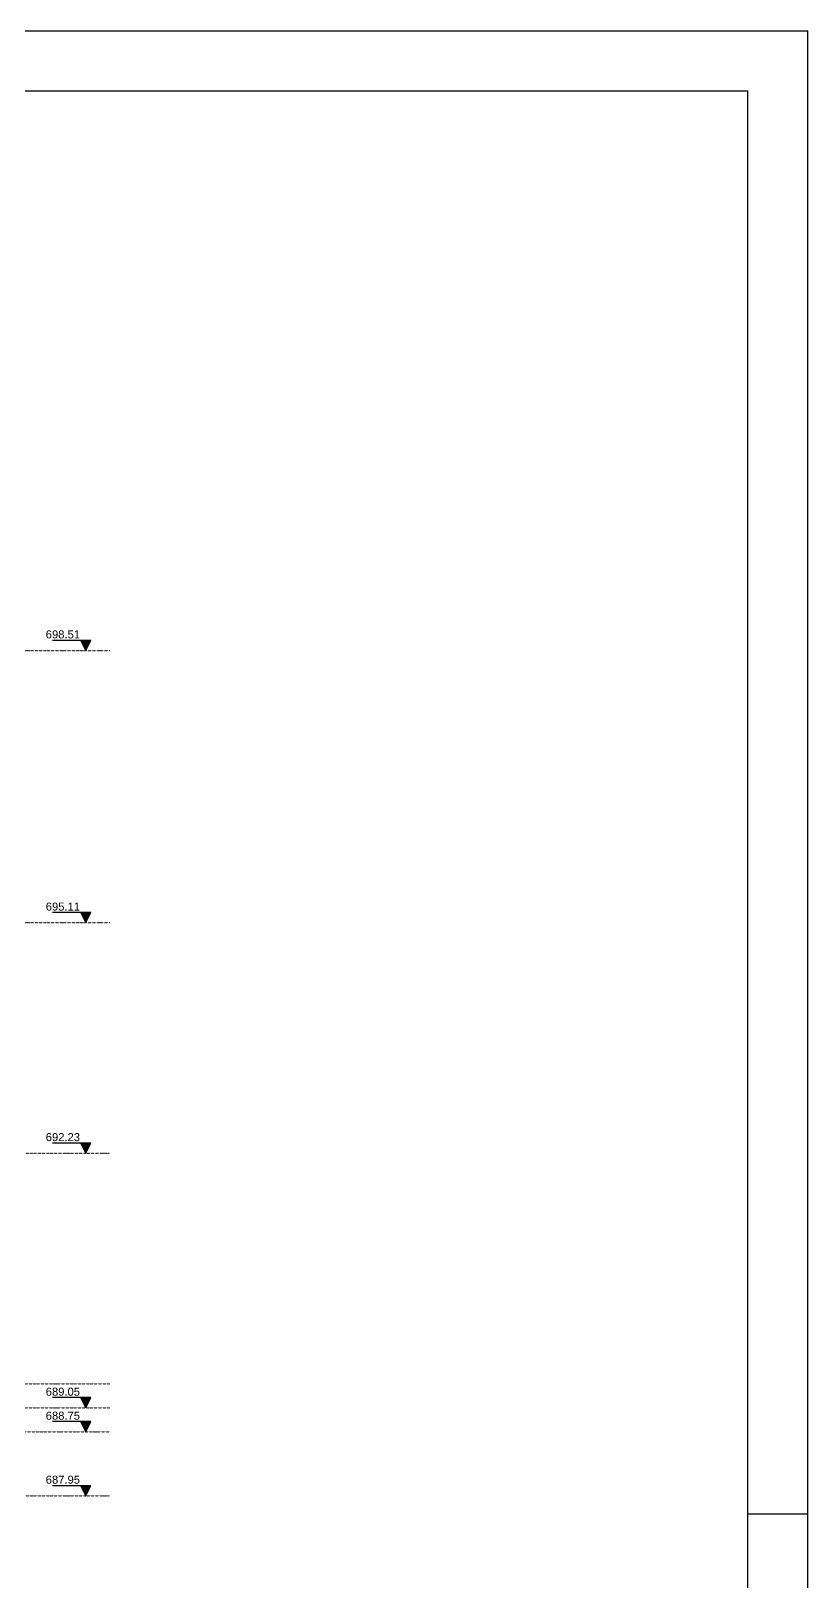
# Model space of a CAD drawing. Extents: x 37185 to 43130, y -8131 to -3926.
# Drawn here: x 42483 to 43130, y -5217 to -3926 of the extents above; entities that cross this region are included whole.
import ezdxf

# ---------------------------------------------------------------- set-up
doc = ezdxf.new("R2010")
doc.units = 0
doc.header["$MEASUREMENT"] = 0
doc.linetypes.add('ESTILO_TQS_0002', pattern=[0.4, 0.1, -0.3])
for name, color, linetype in [('36', 253, 'CONTINUOUS'), ('67', 7, 'CONTINUOUS'), ('75', 9, 'CONTINUOUS'), ('79', 12, 'CONTINUOUS'), ('95', 7, 'CONTINUOUS')]:
    doc.layers.add(name, color=color, linetype=linetype)
doc.styles.add('TQS_ARIAL', font='arial.ttf')

msp = doc.modelspace()

# ---------------------------------------------------------------- linework, layer by layer
at = {"layer": '36', "linetype": 'Continuous'}
for p, q in [((42532.5, -5137.9), (42500.5, -5137.9)), ((42528.3, -5146.2), (42524.1, -5137.9)), ((42524.5, -5138.6), (42532.1, -5138.6)), ((42524.9, -5139.4), (42531.7, -5139.4)), ((42525.3, -5140.1), (42531.4, -5140.1)), ((42525.6, -5140.8), (42531, -5140.8)), ((42526, -5141.6), (42530.6, -5141.6)), ((42526.4, -5142.3), (42530.3, -5142.3)), ((42526.8, -5143.1), (42529.9, -5143.1)), ((42527.1, -5143.8), (42529.5, -5143.8)), ((42527.5, -5144.6), (42529.1, -5144.6)), ((42527.9, -5145.3), (42528.8, -5145.3)), ((42528.3, -5146.2), (42532.5, -5137.9))]:
    msp.add_line(p, q, dxfattribs=at)
at = {"layer": '67', "linetype": 'ESTILO_TQS_0002'}
for p, q in [((40148.3, -4442.2), (42548.3, -4442.2)), ((40546.3, -4668.9), (42548.3, -4668.9)), ((40668, -4860.9), (42548.3, -4860.9)), ((40217.7, -5052.9), (42548.3, -5052.9)), ((40217.7, -5072.9), (42548.3, -5072.9)), ((40793.4, -5092.9), (42548.3, -5092.9)), ((42461.6, -5146.2), (42548.3, -5146.2))]:
    msp.add_line(p, q, dxfattribs=at)
at = {"layer": '75', "linetype": 'Continuous'}
for p, q in [((42532.5, -4433.9), (42500.5, -4433.9)), ((42528.3, -4442.2), (42524.1, -4433.9)), ((42524.5, -4434.6), (42532.1, -4434.6)), ((42524.9, -4435.4), (42531.7, -4435.4)), ((42525.3, -4436.1), (42531.4, -4436.1)), ((42525.6, -4436.8), (42531, -4436.8)), ((42526, -4437.6), (42530.6, -4437.6)), ((42526.4, -4438.3), (42530.3, -4438.3)), ((42526.8, -4439.1), (42529.9, -4439.1)), ((42527.1, -4439.8), (42529.5, -4439.8)), ((42527.5, -4440.6), (42529.1, -4440.6)), ((42528.3, -4442.2), (42532.5, -4433.9)), ((42527.9, -4441.3), (42528.8, -4441.3)), ((42532.5, -4660.5), (42500.5, -4660.5)), ((42528.3, -4668.9), (42524.1, -4660.5)), ((42524.5, -4661.3), (42532.1, -4661.3)), ((42524.9, -4662), (42531.7, -4662)), ((42525.3, -4662.8), (42531.4, -4662.8)), ((42525.6, -4663.5), (42531, -4663.5)), ((42526, -4664.3), (42530.6, -4664.3)), ((42526.4, -4665), (42530.3, -4665)), ((42526.8, -4665.7), (42529.9, -4665.7)), ((42527.1, -4666.5), (42529.5, -4666.5)), ((42527.5, -4667.2), (42529.1, -4667.2)), ((42527.9, -4668), (42528.8, -4668)), ((42528.3, -4668.9), (42532.5, -4660.5)), ((42532.5, -4852.5), (42500.5, -4852.5)), ((42528.3, -4860.9), (42524.1, -4852.5)), ((42524.5, -4853.3), (42532.1, -4853.3)), ((42528.3, -4860.9), (42532.5, -4852.5)), ((42524.9, -4854), (42531.7, -4854)), ((42525.3, -4854.8), (42531.4, -4854.8)), ((42525.6, -4855.5), (42531, -4855.5)), ((42526, -4856.3), (42530.6, -4856.3)), ((42526.4, -4857), (42530.3, -4857)), ((42526.8, -4857.7), (42529.9, -4857.7)), ((42527.1, -4858.5), (42529.5, -4858.5)), ((42527.5, -4859.2), (42529.1, -4859.2)), ((42527.9, -4860), (42528.8, -4860)), ((42532.5, -5064.5), (42500.5, -5064.5)), ((42528.3, -5072.9), (42524.1, -5064.5)), ((42524.5, -5065.3), (42532.1, -5065.3)), ((42524.9, -5066), (42531.7, -5066)), ((42525.3, -5066.8), (42531.4, -5066.8)), ((42525.6, -5067.5), (42531, -5067.5)), ((42526, -5068.3), (42530.6, -5068.3)), ((42526.4, -5069), (42530.3, -5069)), ((42526.8, -5069.7), (42529.9, -5069.7)), ((42527.1, -5070.5), (42529.5, -5070.5)), ((42527.5, -5071.2), (42529.1, -5071.2)), ((42527.9, -5072), (42528.8, -5072)), ((42528.3, -5072.9), (42532.5, -5064.5)), ((42532.5, -5084.5), (42500.5, -5084.5)), ((42528.3, -5092.9), (42524.1, -5084.5)), ((42524.5, -5085.3), (42532.1, -5085.3)), ((42524.9, -5086), (42531.7, -5086)), ((42528.3, -5092.9), (42532.5, -5084.5)), ((42525.3, -5086.8), (42531.4, -5086.8)), ((42525.6, -5087.5), (42531, -5087.5)), ((42526, -5088.3), (42530.6, -5088.3)), ((42526.4, -5089), (42530.3, -5089)), ((42526.8, -5089.7), (42529.9, -5089.7)), ((42527.1, -5090.5), (42529.5, -5090.5)), ((42527.5, -5091.2), (42529.1, -5091.2)), ((42527.9, -5092), (42528.8, -5092))]:
    msp.add_line(p, q, dxfattribs=at)
at = {"layer": '79', "linetype": 'Continuous'}
for points in [[(42524.1, -4433.9), (42528.3, -4442.2), (42532.5, -4433.9), (42524.1, -4433.9)], [(42524.1, -4660.5), (42528.3, -4668.9), (42532.5, -4660.5), (42524.1, -4660.5)], [(42524.1, -4852.5), (42528.3, -4860.9), (42532.5, -4852.5), (42524.1, -4852.5)], [(42524.1, -5064.5), (42528.3, -5072.9), (42532.5, -5064.5), (42524.1, -5064.5)], [(42524.1, -5084.5), (42528.3, -5092.9), (42532.5, -5084.5), (42524.1, -5084.5)], [(42524.1, -5137.9), (42528.3, -5146.2), (42532.5, -5137.9), (42524.1, -5137.9)]]:
    msp.add_lwpolyline(points, dxfattribs=at)
at = {"layer": '95', "linetype": 'Continuous'}
for p, q in [((37184.5, -3926.3), (43129.5, -3926.3)), ((43129.5, -8131.3), (43129.5, -3926.3)), ((37309.5, -3976.3), (43079.5, -3976.3)), ((43079.5, -8081.3), (43079.5, -3976.3)), ((43079.5, -5161.3), (43129.5, -5161.3))]:
    msp.add_line(p, q, dxfattribs=at)

# ---------------------------------------------------------------- texts
at = {"layer": '75', "linetype": 'Continuous', "style": 'TQS_ARIAL'}
for s, p in [('698.51', (42495, -4432.2)), ('695.11', (42495, -4658.9)), ('692.23', (42495, -4850.9)), ('689.05', (42495, -5062.9)), ('688.75', (42495, -5082.9)), ('687.95', (42495, -5136.2))]:
    msp.add_text(s, height=6.67, dxfattribs=at).set_placement(p)

doc.saveas('drawing.dxf')
